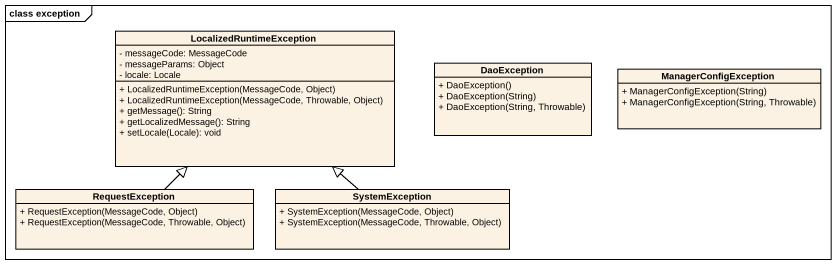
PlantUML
@startuml
mainframe class exception
hide circle
hide empty members
skinparam classAttributeIconSize 0
class LocalizedRuntimeException {
  - messageCode: MessageCode
  - messageParams: Object
  - locale: Locale
  + LocalizedRuntimeException(MessageCode, Object)
  + LocalizedRuntimeException(MessageCode, Throwable, Object)
  + getMessage(): String
  + getLocalizedMessage(): String
  + setLocale(Locale): void
}
class DaoException {
  + DaoException()
  + DaoException(String)
  + DaoException(String, Throwable)
}
class ManagerConfigException {
  + ManagerConfigException(String)
  + ManagerConfigException(String, Throwable)
}
class RequestException {
  + RequestException(MessageCode, Object)
  + RequestException(MessageCode, Throwable, Object)
}
class SystemException {
  + SystemException(MessageCode, Object)
  + SystemException(MessageCode, Throwable, Object)
}
RequestException -up-|> LocalizedRuntimeException
SystemException -up-|> LocalizedRuntimeException
@enduml
